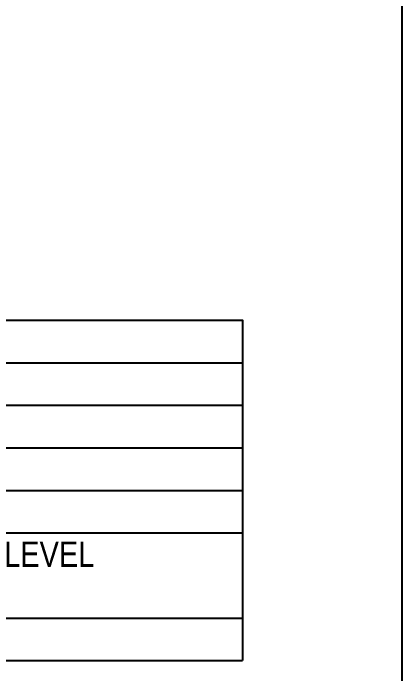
# Model space of a CAD drawing. Extents: x 0 to 216, y -5 to 280.
# Drawn here: x 179.4 to 216, y 63.9 to 126 of the extents above; entities that cross this region are included whole.
import ezdxf

# ---------------------------------------------------------------- set-up
doc = ezdxf.new("R2010")
doc.units = 0
doc.header["$LTSCALE"] = 10
doc.header["$MEASUREMENT"] = 0
doc.layers.get('0').update_dxf_attribs({"linetype": 'CONTINUOUS'})
for name, color, linetype in [('5244-LOGO$0$CADdetails-FRAME', 7, 'CONTINUOUS'), ('CADdetails-7-FRAME', 7, 'CONTINUOUS'), ('CADdetails-7-VERYFINE', 7, 'CONTINUOUS'), ('CADdetails-9-EXTRAFINE', 9, 'CONTINUOUS')]:
    doc.layers.add(name, color=color, linetype=linetype)
doc.styles.add('CADdetails-NOTES', font='ARIALN.TTF', dxfattribs={"height": 2.38})

# ---------------------------------------------------------------- blocks, each defined once
blk = doc.blocks.new('5244-LOGO')
at = {"layer": '5244-LOGO$0$CADdetails-FRAME'}
blk.add_line((216, 280), (216, 0), dxfattribs=at)

msp = doc.modelspace()

# ---------------------------------------------------------------- linework, layer by layer
at = {"layer": 'CADdetails-7-FRAME'}
msp.add_lwpolyline([(0, 280), (216, 280), (216, 0), (0, 0)], close=True, dxfattribs=at)
at = {"layer": 'CADdetails-9-EXTRAFINE'}
for p, q in [((108.306, 93.127), (201.018, 93.127)), ((108.306, 89.127), (201.018, 89.127)), ((108.306, 85.127), (201.018, 85.127)), ((108.306, 81.127), (201.018, 81.127)), ((16.516, 77.127), (201.018, 77.127)), ((16.516, 69.127), (201.018, 69.127)), ((16.516, 65.127), (201.018, 65.127))]:
    msp.add_line(p, q, dxfattribs=at)
msp.add_lwpolyline([(108.306, 65.127), (108.306, 97.127), (201.018, 97.127), (201.018, 65.127)], dxfattribs=at)

# ---------------------------------------------------------------- block references
msp.add_blockref('5244-LOGO', (0, 0))

# ---------------------------------------------------------------- texts
at = {"layer": 'CADdetails-7-VERYFINE', "insert": (116.947, 73.127), "char_height": 2.38, "width": 80.86031, "attachment_point": 4, "style": 'CADdetails-NOTES'}
msp.add_mtext('SUSPENDED EFFLUENT PUMP W/ FILTER ANT LEVEL CONTROL FLOAT ASSEMBLY', dxfattribs=at)

doc.saveas('drawing.dxf')
